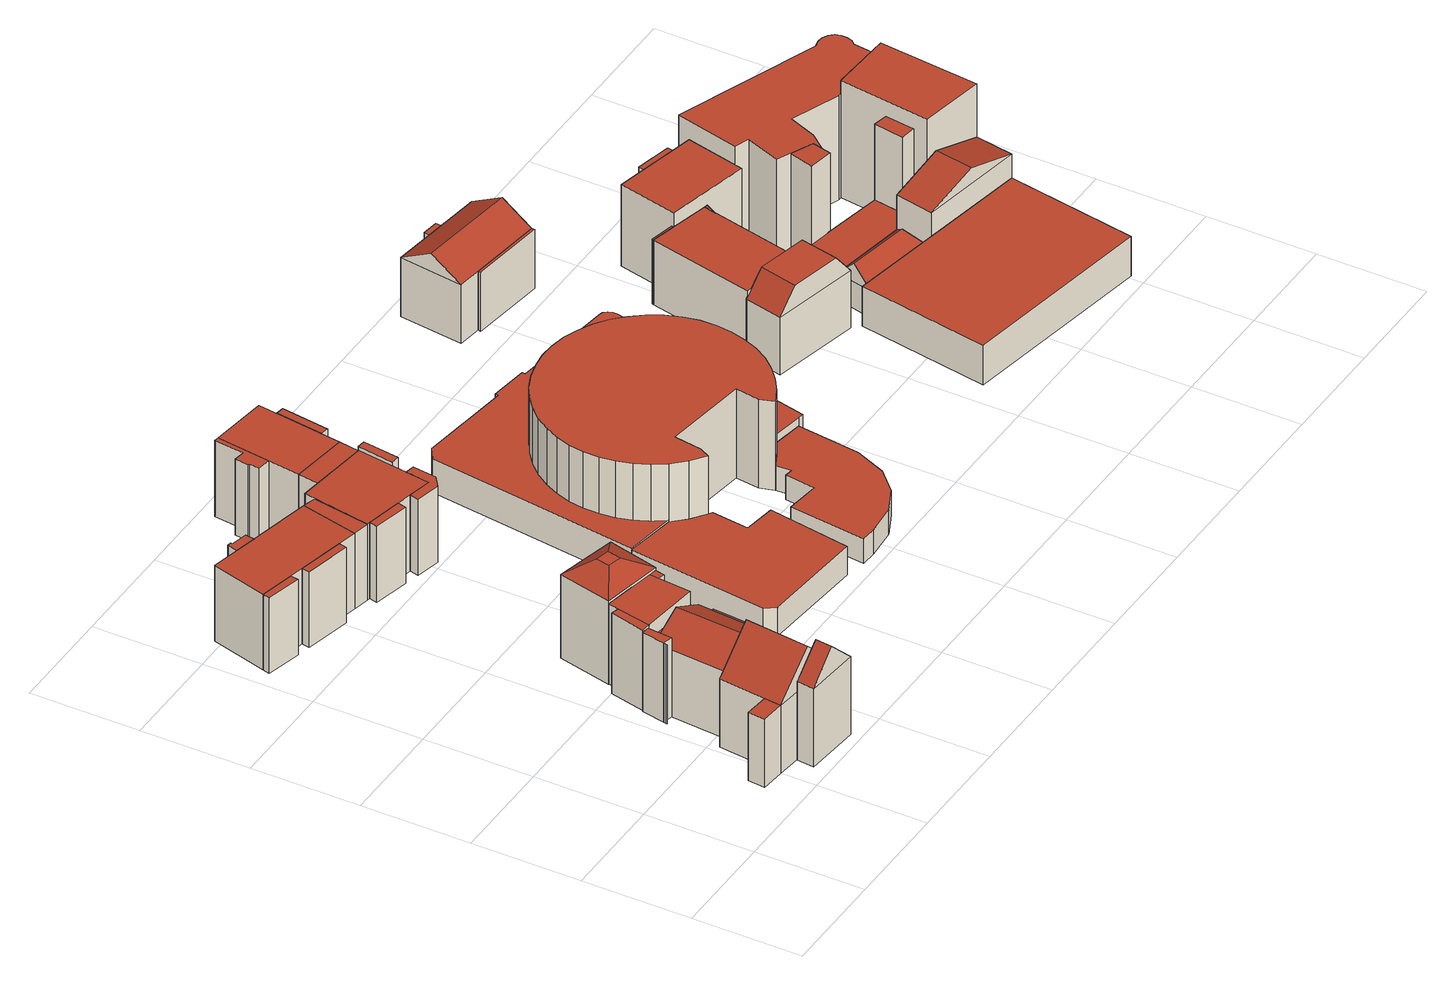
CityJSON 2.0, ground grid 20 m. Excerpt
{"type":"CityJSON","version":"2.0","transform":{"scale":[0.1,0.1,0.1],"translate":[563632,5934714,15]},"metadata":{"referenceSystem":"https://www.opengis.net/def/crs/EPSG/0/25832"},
"CityObjects":{
"building1":{"type":"Building","attributes":{"Geometrietyp2DReferenz":"Polygon","Gemeindeschluessel":"02100110","function":"31001_1010"},"children":["building1-1","building1-2","building1-3"]},
"building1-1":{"type":"BuildingPart","attributes":{"roofType":"3100","measuredHeight":20.59,"storeysAboveGround":4},"parents":["building1"],"geometry":[{"type":"Solid","lod":"2","boundaries":[[[[0,1,2,3]],[[4,5,6,7]],[[8,6,5,9]],[[7,6,8]],[[9,5,4]],[[8,3,2,7]],[[7,2,1,4]],[[4,1,0,9]],[[9,0,3,8]]]],"semantics":{"surfaces":[{"type":"GroundSurface"},{"type":"RoofSurface","Flaechengroesse":"22.4002416651384","Flaechenrichtung":"96.3259631453565","Flaechenneigung":"45.2018523366909"},{"type":"RoofSurface","Flaechengroesse":"22.9906883181691","Flaechenrichtung":"276.696067321558","Flaechenneigung":"45.1987909779284"},{"type":"WallSurface"}],"values":[[0,1,2,3,3,3,3,3,3]]}}]},
"building1-2":{"type":"BuildingPart","attributes":{"roofType":"1000","measuredHeight":13.39,"storeysAboveGround":4},"parents":["building1"],"geometry":[{"type":"Solid","lod":"2","boundaries":[[[[10,11,12,13]],[[14,15,16,17]],[[16,13,12,17]],[[17,12,11,14]],[[14,11,10,15]],[[15,10,13,16]]]],"semantics":{"surfaces":[{"type":"GroundSurface"},{"type":"RoofSurface","Flaechengroesse":"14.2206573171363","Flaechenrichtung":"0","Flaechenneigung":"90"},{"type":"WallSurface"}],"values":[[0,1,2,2,2,2]]}}]},
"building1-3":{"type":"BuildingPart","attributes":{"roofType":"3100","measuredHeight":20.57,"storeysAboveGround":4},"parents":["building1"],"geometry":[{"type":"Solid","lod":"2","boundaries":[[[[18,19,1,13]],[[20,21,22,23]],[[16,22,21,24]],[[23,22,16]],[[24,21,20]],[[16,13,1,23]],[[23,1,19,20]],[[20,19,18,24]],[[24,18,13,16]]]],"semantics":{"surfaces":[{"type":"GroundSurface"},{"type":"RoofSurface","Flaechengroesse":"122.147905293519","Flaechenrichtung":"96.085690210754","Flaechenneigung":"45.6276814481963"},{"type":"RoofSurface","Flaechengroesse":"122.23792867645","Flaechenrichtung":"275.990209396764","Flaechenneigung":"45.6276783879285"},{"type":"WallSurface"}],"values":[[0,1,2,3,3,3,3,3,3]]}}]},
"building2":{"type":"Building","attributes":{"Geometrietyp2DReferenz":"Polygon","Gemeindeschluessel":"02100110","function":"31001_1010"},"children":["building2-1","building2-2","building2-3","building2-4"]},
"building2-1":{"type":"BuildingPart","attributes":{"roofType":"1000","measuredHeight":13.22,"storeysAboveGround":4},"parents":["building2"],"geometry":[{"type":"Solid","lod":"2","boundaries":[[[[25,26,27,28]],[[29,30,31,32]],[[31,28,27,32]],[[32,27,26,29]],[[29,26,25,30]],[[30,25,28,31]]]],"semantics":{"surfaces":[{"type":"GroundSurface"},{"type":"RoofSurface","Flaechengroesse":"11.3664070639946","Flaechenrichtung":"0","Flaechenneigung":"90"},{"type":"WallSurface"}],"values":[[0,1,2,2,2,2]]}}]},
"building2-2":{"type":"BuildingPart","attributes":{"roofType":"1000","measuredHeight":15.66,"storeysAboveGround":4},"parents":["building2"],"geometry":[{"type":"Solid","lod":"2","boundaries":[[[[33,28,34,35,36]],[[37,38,39,40,41]],[[40,36,35,41]],[[41,35,34,37]],[[37,34,28,38]],[[38,28,33,39]],[[39,33,36,40]]]],"semantics":{"surfaces":[{"type":"GroundSurface"},{"type":"RoofSurface","Flaechengroesse":"7.36776975365105","Flaechenrichtung":"0","Flaechenneigung":"90"},{"type":"WallSurface"}],"values":[[0,1,2,2,2,2,2]]}}]},
"building2-3":{"type":"BuildingPart","attributes":{"roofType":"3100","measuredHeight":16.56,"storeysAboveGround":4},"parents":["building2"],"geometry":[{"type":"Solid","lod":"2","boundaries":[[[[42,43,27,44]],[[45,46,47,32]],[[48,47,46,49]],[[32,47,48]],[[49,46,45]],[[48,44,27,32]],[[32,27,43,45]],[[45,43,42,49]],[[49,42,44,48]]]],"semantics":{"surfaces":[{"type":"GroundSurface"},{"type":"RoofSurface","Flaechengroesse":"96.7536643473373","Flaechenrichtung":"274.361174042158","Flaechenneigung":"61.2237543842996"},{"type":"RoofSurface","Flaechengroesse":"97.761167313506","Flaechenrichtung":"94.5179953702111","Flaechenneigung":"61.2248379990743"},{"type":"WallSurface"}],"values":[[0,1,2,3,3,3,3,3,3]]}}]},
"building2-4":{"type":"BuildingPart","attributes":{"roofType":"1000","measuredHeight":13.22,"storeysAboveGround":4},"parents":["building2"],"geometry":[{"type":"Solid","lod":"2","boundaries":[[[[50,51,42,52]],[[20,53,54,49]],[[54,52,42,49]],[[49,42,51,20]],[[20,51,50,53]],[[53,50,52,54]]]],"semantics":{"surfaces":[{"type":"GroundSurface"},{"type":"RoofSurface","Flaechengroesse":"4.40060908489647","Flaechenrichtung":"0","Flaechenneigung":"90"},{"type":"WallSurface"}],"values":[[0,1,2,2,2,2]]}}]},
"building3":{"type":"Building","attributes":{"Geometrietyp2DReferenz":"Polygon","Gemeindeschluessel":"02100110","function":"31001_1010"},"children":["building3-1","building3-2","building3-3"]},
"building3-1":{"type":"BuildingPart","attributes":{"roofType":"1000","measuredHeight":15.84,"storeysAboveGround":4},"parents":["building3"],"geometry":[{"type":"Solid","lod":"2","boundaries":[[[[55,56,57,58]],[[59,60,61,62]],[[61,58,57,62]],[[62,57,56,59]],[[59,56,55,60]],[[60,55,58,61]]]],"semantics":{"surfaces":[{"type":"GroundSurface"},{"type":"RoofSurface","Flaechengroesse":"85.1809485513687","Flaechenrichtung":"0","Flaechenneigung":"90"},{"type":"WallSurface"}],"values":[[0,1,2,2,2,2]]}}]},
"building3-2":{"type":"BuildingPart","attributes":{"roofType":"1000","measuredHeight":15.84,"storeysAboveGround":4},"parents":["building3"],"geometry":[{"type":"Solid","lod":"2","boundaries":[[[[63,64,57,65]],[[66,67,68,62]],[[68,65,57,62]],[[62,57,64,66]],[[66,64,63,67]],[[67,63,65,68]]]],"semantics":{"surfaces":[{"type":"GroundSurface"},{"type":"RoofSurface","Flaechengroesse":"11.0001357821703","Flaechenrichtung":"0","Flaechenneigung":"90"},{"type":"WallSurface"}],"values":[[0,1,2,2,2,2]]}}]},
"building3-3":{"type":"BuildingPart","attributes":{"roofType":"1000","measuredHeight":15.84,"storeysAboveGround":4},"parents":["building3"],"geometry":[{"type":"Solid","lod":"2","boundaries":[[[[69,70,71,55]],[[72,73,60,74]],[[60,55,71,74]],[[74,71,70,72]],[[72,70,69,73]],[[73,69,55,60]]]],"semantics":{"surfaces":[{"type":"GroundSurface"},{"type":"RoofSurface","Flaechengroesse":"2.52759966677435","Flaechenrichtung":"0","Flaechenneigung":"90"},{"type":"WallSurface"}],"values":[[0,1,2,2,2,2]]}}]},
"building4":{"type":"Building","attributes":{"Geometrietyp2DReferenz":"Polygon","Gemeindeschluessel":"02100110","function":"31001_1010"},"children":["building4-1","building4-2","building4-3","building4-4"]},
"building4-1":{"type":"BuildingPart","attributes":{"roofType":"1000","measuredHeight":14.88,"storeysAboveGround":5},"parents":["building4"],"geometry":[{"type":"Solid","lod":"2","boundaries":[[[[75,76,77,78]],[[79,80,81,82]],[[81,78,77,82]],[[82,77,76,79]],[[79,76,75,80]],[[80,75,78,81]]]],"semantics":{"surfaces":[{"type":"GroundSurface"},{"type":"RoofSurface","Flaechengroesse":"13.0914424575219","Flaechenrichtung":"0","Flaechenneigung":"90"},{"type":"WallSurface"}],"values":[[0,1,2,2,2,2]]}}]},
"building4-2":{"type":"BuildingPart","attributes":{"roofType":"1000","measuredHeight":14.88,"storeysAboveGround":5},"parents":["building4"],"geometry":[{"type":"Solid","lod":"2","boundaries":[[[[83,84,85,86,87,88]],[[89,90,91,92,93,94]],[[93,88,87,94]],[[94,87,86,89]],[[89,86,85,90]],[[90,85,84,91]],[[91,84,83,92]],[[92,83,88,93]]]],"semantics":{"surfaces":[{"type":"GroundSurface"},{"type":"RoofSurface","Flaechengroesse":"7.02915871118954","Flaechenrichtung":"0","Flaechenneigung":"90"},{"type":"WallSurface"}],"values":[[0,1,2,2,2,2,2,2]]}}]},
"building4-3":{"type":"BuildingPart","attributes":{"roofType":"1000","measuredHeight":14.88,"storeysAboveGround":5},"parents":["building4"],"geometry":[{"type":"Solid","lod":"2","boundaries":[[[[95,96,97,98]],[[99,100,101,102]],[[101,98,97,102]],[[102,97,96,99]],[[99,96,95,100]],[[100,95,98,101]]]],"semantics":{"surfaces":[{"type":"GroundSurface"},{"type":"RoofSurface","Flaechengroesse":"9.59760150971939","Flaechenrichtung":"0","Flaechenneigung":"90"},{"type":"WallSurface"}],"values":[[0,1,2,2,2,2]]}}]},
"building4-4":{"type":"BuildingPart","attributes":{"roofType":"1000","measuredHeight":14.88,"storeysAboveGround":5},"parents":["building4"],"geometry":[{"type":"Solid","lod":"2","boundaries":[[[[103,104,97,105]],[[106,107,108,102]],[[108,105,97,102]],[[102,97,104,106]],[[106,104,103,107]],[[107,103,105,108]]]],"semantics":{"surfaces":[{"type":"GroundSurface"},{"type":"RoofSurface","Flaechengroesse":"228.561156484322","Flaechenrichtung":"0","Flaechenneigung":"90"},{"type":"WallSurface"}],"values":[[0,1,2,2,2,2]]}}]},
"building5":{"type":"Building","attributes":{"Geometrietyp2DReferenz":"Polygon","Gemeindeschluessel":"02100110","function":"31001_1010","roofType":"9999","measuredHeight":19.02,"storeysAboveGround":5},"address":[{"country":"Germany","locality":"Hamburg","thoroughfareNumber":"43","thoroughfareName":"Lerchenstraße","postcode":"22767"}],"geometry":[{"type":"Solid","lod":"2","boundaries":[[[[109,110,111,112]],[[113,114,115,116]],[[117,115,114,118]],[[119,116,115,117]],[[120,113,116,119]],[[118,114,113,120]],[[118,112,111,117]],[[117,111,110,119]],[[119,110,109,120]],[[120,109,112,118]]]],"semantics":{"surfaces":[{"type":"GroundSurface"},{"type":"RoofSurface","Flaechengroesse":"6.88325443484902","Flaechenrichtung":"0","Flaechenneigung":"90"},{"type":"RoofSurface","Flaechengroesse":"31.626626689535","Flaechenrichtung":"190.280721976346","Flaechenneigung":"54.8785380723654"},{"type":"RoofSurface","Flaechengroesse":"31.4335222562277","Flaechenrichtung":"103.181679449484","Flaechenneigung":"60.2191230594808"},{"type":"RoofSurface","Flaechengroesse":"31.59501091264","Flaechenrichtung":"13.2002537677686","Flaechenneigung":"54.9136750188331"},{"type":"RoofSurface","Flaechengroesse":"33.2989533629743","Flaechenrichtung":"283.218663845105","Flaechenneigung":"60.218667608145"},{"type":"WallSurface"}],"values":[[0,1,2,3,4,5,6,6,6,6]]}}]},
"building6":{"type":"Building","attributes":{"Geometrietyp2DReferenz":"Polygon","Gemeindeschluessel":"02100110","function":"31001_1010"},"children":["building6-1","building6-2","building6-3","building6-4","building6-5","building6-6"]},
"building6-1":{"type":"BuildingPart","attributes":{"roofType":"1000","measuredHeight":14.96,"storeysAboveGround":5},"parents":["building6"],"geometry":[{"type":"Solid","lod":"2","boundaries":[[[[121,122,123,124,125,126,127]],[[128,129,130,131,132,133,134]],[[133,127,126,134]],[[134,126,125,128]],[[128,125,124,129]],[[129,124,123,130]],[[130,123,122,131]],[[131,122,121,132]],[[132,121,127,133]]]],"semantics":{"surfaces":[{"type":"GroundSurface"},{"type":"RoofSurface","Flaechengroesse":"17.4297840254533","Flaechenrichtung":"0","Flaechenneigung":"90"},{"type":"WallSurface"}],"values":[[0,1,2,2,2,2,2,2,2]]}}]},
"building6-2":{"type":"BuildingPart","attributes":{"roofType":"1000","measuredHeight":14.96,"storeysAboveGround":5},"parents":["building6"],"geometry":[{"type":"Solid","lod":"2","boundaries":[[[[135,136,137,138]],[[139,140,141,142]],[[141,138,137,142]],[[142,137,136,139]],[[139,136,135,140]],[[140,135,138,141]]]],"semantics":{"surfaces":[{"type":"GroundSurface"},{"type":"RoofSurface","Flaechengroesse":"10.7037774591737","Flaechenrichtung":"0","Flaechenneigung":"90"},{"type":"WallSurface"}],"values":[[0,1,2,2,2,2]]}}]},
"building6-3":{"type":"BuildingPart","attributes":{"roofType":"1000","measuredHeight":15.58,"storeysAboveGround":5},"parents":["building6"],"geometry":[{"type":"Solid","lod":"2","boundaries":[[[[143,144,145,146]],[[147,148,149,150]],[[149,146,145,150]],[[150,145,144,147]],[[147,144,143,148]],[[148,143,146,149]]]],"semantics":{"surfaces":[{"type":"GroundSurface"},{"type":"RoofSurface","Flaechengroesse":"10.7627863881182","Flaechenrichtung":"0","Flaechenneigung":"90"},{"type":"WallSurface"}],"values":[[0,1,2,2,2,2]]}}]},
"building6-4":{"type":"BuildingPart","attributes":{"roofType":"1000","measuredHeight":14.96,"storeysAboveGround":5},"parents":["building6"],"geometry":[{"type":"Solid","lod":"2","boundaries":[[[[151,152,153,122]],[[154,155,131,156]],[[131,122,153,156]],[[156,153,152,154]],[[154,152,151,155]],[[155,151,122,131]]]],"semantics":{"surfaces":[{"type":"GroundSurface"},{"type":"RoofSurface","Flaechengroesse":"189.767279481824","Flaechenrichtung":"0","Flaechenneigung":"90"},{"type":"WallSurface"}],"values":[[0,1,2,2,2,2]]}}]},
"building6-5":{"type":"BuildingPart","attributes":{"roofType":"1000","measuredHeight":14.86,"storeysAboveGround":5},"parents":["building6"],"geometry":[{"type":"Solid","lod":"2","boundaries":[[[[104,103,157,151]],[[107,106,158,159]],[[158,151,157,159]],[[159,157,103,107]],[[107,103,104,106]],[[106,104,151,158]]]],"semantics":{"surfaces":[{"type":"GroundSurface"},{"type":"RoofSurface","Flaechengroesse":"30.1404379628286","Flaechenrichtung":"0","Flaechenneigung":"90"},{"type":"WallSurface"}],"values":[[0,1,2,2,2,2]]}}]},
"building6-6":{"type":"BuildingPart","attributes":{"roofType":"1000","measuredHeight":14.87,"storeysAboveGround":5},"parents":["building6"],"geometry":[{"type":"Solid","lod":"2","boundaries":[[[[160,161,153,162]],[[163,164,165,166]],[[165,162,153,166]],[[166,153,161,163]],[[163,161,160,164]],[[164,160,162,165]]]],"semantics":{"surfaces":[{"type":"GroundSurface"},{"type":"RoofSurface","Flaechengroesse":"41.4256584527151","Flaechenrichtung":"0","Flaechenneigung":"90"},{"type":"WallSurface"}],"values":[[0,1,2,2,2,2]]}}]},
"building7":{"type":"Building","attributes":{"Geometrietyp2DReferenz":"Polygon","Gemeindeschluessel":"02100110","function":"31001_1010"},"children":["building7-1","building7-2","building7-3"]},
"building7-1":{"type":"BuildingPart","attributes":{"roofType":"1000","measuredHeight":14.97,"storeysAboveGround":5},"parents":["building7"],"geometry":[{"type":"Solid","lod":"2","boundaries":[[[[167,168,169,170,171,172,173,174]],[[175,176,177,178,179,180,181,182]],[[181,174,173,182]],[[182,173,172,175]],[[175,172,171,176]],[[176,171,170,177]],[[177,170,169,178]],[[178,169,168,179]],[[179,168,167,180]],[[180,167,174,181]]]],"semantics":{"surfaces":[{"type":"GroundSurface"},{"type":"RoofSurface","Flaechengroesse":"16.0652412508251","Flaechenrichtung":"0","Flaechenneigung":"90"},{"type":"WallSurface"}],"values":[[0,1,2,2,2,2,2,2,2,2]]}}]},
"building7-2":{"type":"BuildingPart","attributes":{"roofType":"1000","measuredHeight":14.97,"storeysAboveGround":5},"parents":["building7"],"geometry":[{"type":"Solid","lod":"2","boundaries":[[[[183,184,185,186]],[[187,188,189,190]],[[189,186,185,190]],[[190,185,184,187]],[[187,184,183,188]],[[188,183,186,189]]]],"semantics":{"surfaces":[{"type":"GroundSurface"},{"type":"RoofSurface","Flaechengroesse":"13.3834169403167","Flaechenrichtung":"0","Flaechenneigung":"90"},{"type":"WallSurface"}],"values":[[0,1,2,2,2,2]]}}]},
"building7-3":{"type":"BuildingPart","attributes":{"roofType":"1000","measuredHeight":14.97,"storeysAboveGround":5},"parents":["building7"],"geometry":[{"type":"Solid","lod":"2","boundaries":[[[[191,192,193,172]],[[163,194,175,164]],[[175,172,193,164]],[[164,193,192,163]],[[163,192,191,194]],[[194,191,172,175]]]],"semantics":{"surfaces":[{"type":"GroundSurface"},{"type":"RoofSurface","Flaechengroesse":"171.730827741418","Flaechenrichtung":"0","Flaechenneigung":"90"},{"type":"WallSurface"}],"values":[[0,1,2,2,2,2]]}}]},
"building8":{"type":"Building","attributes":{"Geometrietyp2DReferenz":"Polygon","Gemeindeschluessel":"02100110","function":"31001_2050","roofType":"1000","measuredHeight":5.55,"storeysAboveGround":2},"geometry":[{"type":"Solid","lod":"2","boundaries":[[[[195,196,197,198,199,200,201,202,203,204]],[[205,206,207,208,209,210,211,212,213,214]],[[213,204,203,214]],[[214,203,202,205]],[[205,202,201,206]],[[206,201,200,207]],[[207,200,199,208]],[[208,199,198,209]],[[209,198,197,210]],[[210,197,196,211]],[[211,196,195,212]],[[212,195,204,213]]]],"semantics":{"surfaces":[{"type":"GroundSurface"},{"type":"RoofSurface","Flaechengroesse":"492.406685475502","Flaechenrichtung":"0","Flaechenneigung":"90"},{"type":"WallSurface"}],"values":[[0,1,2,2,2,2,2,2,2,2,2,2]]}}]},
"building9":{"type":"Building","attributes":{"Geometrietyp2DReferenz":"Polygon","Gemeindeschluessel":"02100110","function":"31001_2050","roofType":"1000","measuredHeight":4.78,"storeysAboveGround":2},"address":[{"country":"Germany","locality":"Hamburg","thoroughfareNumber":"20","thoroughfareName":"Bei der Schilleroper","postcode":"22767"}],"geometry":[{"type":"Solid","lod":"2","boundaries":[[[[215,216,217,218,219,220,221,222,223,224,225,226,227,228]],[[229,230,231,232,233,234,235,236,237,238,239,240,241,242]],[[241,228,227,242]],[[242,227,226,229]],[[229,226,225,230]],[[230,225,224,231]],[[231,224,223,232]],[[232,223,222,233]],[[233,222,221,234]],[[234,221,220,235]],[[235,220,219,236]],[[236,219,218,237]],[[237,218,217,238]],[[238,217,216,239]],[[239,216,215,240]],[[240,215,228,241]]]],"semantics":{"surfaces":[{"type":"GroundSurface"},{"type":"RoofSurface","Flaechengroesse":"317.239454000058","Flaechenrichtung":"0","Flaechenneigung":"90"},{"type":"WallSurface"}],"values":[[0,1,2,2,2,2,2,2,2,2,2,2,2,2,2,2]]}}]},
"building10":{"type":"Building","attributes":{"Geometrietyp2DReferenz":"Polygon","Gemeindeschluessel":"02100110","function":"31001_2050","roofType":"1000","measuredHeight":17.56,"storeysAboveGround":2},"geometry":[{"type":"Solid","lod":"2","boundaries":[[[[243,244,245,246,247,248,249,250,251,252,253,254,255,256,257,258,259,260,261,262,263,264,265,266,267,268,269,270,271,272,273,274,275,276,277,278,279,215,228,227,280]],[[281,282,283,284,285,286,287,288,289,290,291,292,293,294,295,296,297,298,299,300,301,302,303,304,305,306,307,308,309,310,311,312,313,314,315,316,317,318,319,320,321]],[[320,280,227,321]],[[321,227,228,281]],[[281,228,215,282]],[[282,215,279,283]],[[283,279,278,284]],[[284,278,277,285]],[[285,277,276,286]],[[286,276,275,287]],[[287,275,274,288]],[[288,274,273,289]],[[289,273,272,290]],[[290,272,271,291]],[[291,271,270,292]],[[292,270,269,293]],[[293,269,268,294]],[[294,268,267,295]],[[295,267,266,296]],[[296,266,265,297]],[[297,265,264,298]],[[298,264,263,299]],[[299,263,262,300]],[[300,262,261,301]],[[301,261,260,302]],[[302,260,259,303]],[[303,259,258,304]],[[304,258,257,305]],[[305,257,256,306]],[[306,256,255,307]],[[307,255,254,308]],[[308,254,253,309]],[[309,253,252,310]],[[310,252,251,311]],[[311,251,250,312]],[[312,250,249,313]],[[313,249,248,314]],[[314,248,247,315]],[[315,247,246,316]],[[316,246,245,317]],[[317,245,244,318]],[[318,244,243,319]],[[319,243,280,320]]]],"semantics":{"surfaces":[{"type":"GroundSurface"},{"type":"RoofSurface","Flaechengroesse":"1060.54727032021","Flaechenrichtung":"0","Flaechenneigung":"90"},{"type":"WallSurface"}],"values":[[0,1,2,2,2,2,2,2,2,2,2,2,2,2,2,2,2,2,2,2,2,2,2,2,2,2,2,2,2,2,2,2,2,2,2,2,2,2,2,2,2,2,2]]}}]},
"building11":{"type":"Building","attributes":{"Geometrietyp2DReferenz":"Polygon","Gemeindeschluessel":"02100110","function":"31001_2050","roofType":"1000","measuredHeight":6.6,"storeysAboveGround":2},"address":[{"country":"Germany","locality":"Hamburg","thoroughfareNumber":"14","thoroughfareName":"Bei der Schilleroper","postcode":"22767"}],"geometry":[{"type":"Solid","lod":"2","boundaries":[[[[322,323,324,325,326,327,328,329,330,331,332,333,334,335,336,337,338,339,340,341,342,343,344,345,346,347,348,349,350,351,352,353,354,355,356,357,358,359,360,361,362,363,364,365,366,367,368]],[[369,370,371,372,373,374,375,376,377,378,379,380,381,382,383,384,385,386,387,388,389,390,391,392,393,394,395,396,397,398,399,400,401,402,403,404,405,406,407,408,409,410,411,412,413,414,415]],[[414,368,367,415]],[[415,367,366,369]],[[369,366,365,370]],[[370,365,364,371]],[[371,364,363,372]],[[372,363,362,373]],[[373,362,361,374]],[[374,361,360,375]],[[375,360,359,376]],[[376,359,358,377]],[[377,358,357,378]],[[378,357,356,379]],[[379,356,355,380]],[[380,355,354,381]],[[381,354,353,382]],[[382,353,352,383]],[[383,352,351,384]],[[384,351,350,385]],[[385,350,349,386]],[[386,349,348,387]],[[387,348,347,388]],[[388,347,346,389]],[[389,346,345,390]],[[390,345,344,391]],[[391,344,343,392]],[[392,343,342,393]],[[393,342,341,394]],[[394,341,340,395]],[[395,340,339,396]],[[396,339,338,397]],[[397,338,337,398]],[[398,337,336,399]],[[399,336,335,400]],[[400,335,334,401]],[[401,334,333,402]],[[402,333,332,403]],[[403,332,331,404]],[[404,331,330,405]],[[405,330,329,406]],[[406,329,328,407]],[[407,328,327,408]],[[408,327,326,409]],[[409,326,325,410]],[[410,325,324,411]],[[411,324,323,412]],[[412,323,322,413]],[[413,322,368,414]]]],"semantics":{"surfaces":[{"type":"GroundSurface"},{"type":"RoofSurface","Flaechengroesse":"813.018659610623","Flaechenrichtung":"0","Flaechenneigung":"90"},{"type":"WallSurface"}],"values":[[0,1,2,2,2,2,2,2,2,2,2,2,2,2,2,2,2,2,2,2,2,2,2,2,2,2,2,2,2,2,2,2,2,2,2,2,2,2,2,2,2,2,2,2,2,2,2,2,2]]}}]},
"building12":{"type":"Building","attributes":{"Geometrietyp2DReferenz":"Polygon","Gemeindeschluessel":"02100110","function":"31001_1120"},"children":["building12-1","building12-2","building12-3"]},
"building12-1":{"type":"BuildingPart","attributes":{"roofType":"1000","measuredHeight":11.6,"storeysAboveGround":4},"parents":["building12"],"geometry":[{"type":"Solid","lod":"2","boundaries":[[[[416,417,418,419]],[[420,421,422,423]],[[422,419,418,423]],[[423,418,417,420]],[[420,417,416,421]],[[421,416,419,422]]]],"semantics":{"surfaces":[{"type":"GroundSurface"},{"type":"RoofSurface","Flaechengroesse":"7.50737457732445","Flaechenrichtung":"0","Flaechenneigung":"90"},{"type":"WallSurface"}],"values":[[0,1,2,2,2,2]]}}]},
"building12-2":{"type":"BuildingPart","attributes":{"roofType":"1000","measuredHeight":11.6,"storeysAboveGround":4},"parents":["building12"],"geometry":[{"type":"Solid","lod":"2","boundaries":[[[[424,425,426,427]],[[428,429,430,431]],[[430,427,426,431]],[[431,426,425,428]],[[428,425,424,429]],[[429,424,427,430]]]],"semantics":{"surfaces":[{"type":"GroundSurface"},{"type":"RoofSurface","Flaechengroesse":"3.10951187188464","Flaechenrichtung":"0","Flaechenneigung":"90"},{"type":"WallSurface"}],"values":[[0,1,2,2,2,2]]}}]},
"building12-3":{"type":"BuildingPart","attributes":{"roofType":"3100","measuredHeight":15.06,"storeysAboveGround":4},"parents":["building12"],"geometry":[{"type":"Solid","lod":"2","boundaries":[[[[432,419,433,434]],[[422,435,436,437]],[[438,436,435,439]],[[437,436,438]],[[439,435,422]],[[438,434,433,437]],[[437,433,419,422]],[[422,419,432,439]],[[439,432,434,438]]]],"semantics":{"surfaces":[{"type":"GroundSurface"},{"type":"RoofSurface","Flaechengroesse":"127.57287579952","Flaechenrichtung":"187.49479984061","Flaechenneigung":"59.8360372353997"},{"type":"RoofSurface","Flaechengroesse":"127.78579051706","Flaechenrichtung":"7.57679436379255","Flaechenneigung":"59.8360870809357"},{"type":"WallSurface"}],"values":[[0,1,2,3,3,3,3,3,3]]}}]},
"building13":{"type":"Building","attributes":{"Geometrietyp2DReferenz":"Polygon","Gemeindeschluessel":"02100110","function":"31001_1010","roofType":"9999","measuredHeight":15.83,"storeysAboveGround":4},"address":[{"country":"Germany","locality":"Hamburg","thoroughfareNumber":"9","thoroughfareName":"Bei der Schilleroper","postcode":"22767"}],"geometry":[{"type":"Solid","lod":"2","boundaries":[[[[440,441,442,443]],[[444,445,446,447]],[[448,446,445,449]],[[450,447,446,448]],[[451,444,447,450]],[[449,445,444,451]],[[449,443,442,448]],[[448,442,441,450]],[[450,441,440,451]],[[451,440,443,449]]]],"semantics":{"surfaces":[{"type":"GroundSurface"},{"type":"RoofSurface","Flaechengroesse":"68.3967325222486","Flaechenrichtung":"0","Flaechenneigung":"90"},{"type":"WallSurface"},{"type":"RoofSurface","Flaechengroesse":"39.7888261480245","Flaechenrichtung":"102.625880377043","Flaechenneigung":"38.0031191768973"},{"type":"RoofSurface","Flaechengroesse":"40.1400692935822","Flaechenrichtung":"282.591793347528","Flaechenneigung":"38.0034291848681"}],"values":[[0,1,2,3,2,4,2,2,2,2]]}}]},
"building14":{"type":"Building","attributes":{"Geometrietyp2DReferenz":"Polygon","Gemeindeschluessel":"02100110","function":"31001_1010"},"children":["building14-1","building14-2","building14-3"]},
"building14-1":{"type":"BuildingPart","attributes":{"roofType":"1000","measuredHeight":12.73,"storeysAboveGround":4},"parents":["building14"],"geometry":[{"type":"Solid","lod":"2","boundaries":[[[[452,453,454,455]],[[456,457,458,459]],[[458,455,454,459]],[[459,454,453,456]],[[456,453,452,457]],[[457,452,455,458]]]],"semantics":{"surfaces":[{"type":"GroundSurface"},{"type":"RoofSurface","Flaechengroesse":"1.55305835937148","Flaechenrichtung":"0","Flaechenneigung":"90"},{"type":"WallSurface"}],"values":[[0,1,2,2,2,2]]}}]},
"building14-2":{"type":"BuildingPart","attributes":{"roofType":"1000","measuredHeight":12.73,"storeysAboveGround":4},"parents":["building14"],"geometry":[{"type":"Solid","lod":"2","boundaries":[[[[460,461,462]],[[463,464,465]],[[464,462,461,465]],[[465,461,460,463]],[[463,460,462,464]]]],"semantics":{"surfaces":[{"type":"GroundSurface"},{"type":"RoofSurface","Flaechengroesse":"0.847972730214314","Flaechenrichtung":"0","Flaechenneigung":"90"},{"type":"WallSurface"}],"values":[[0,1,2,2,2]]}}]},
"building14-3":{"type":"BuildingPart","attributes":{"roofType":"1000","measuredHeight":12.73,"storeysAboveGround":4},"parents":["building14"],"geometry":[{"type":"Solid","lod":"2","boundaries":[[[[466,455,462,467]],[[458,468,469,464]],[[469,467,462,464]],[[464,462,455,458]],[[458,455,466,468]],[[468,466,467,469]]]],"semantics":{"surfaces":[{"type":"GroundSurface"},{"type":"RoofSurface","Flaechengroesse":"234.284941896506","Flaechenrichtung":"0","Flaechenneigung":"90"},{"type":"WallSurface"}],"values":[[0,1,2,2,2,2]]}}]},
"building15":{"type":"Building","attributes":{"Geometrietyp2DReferenz":"Polygon","Gemeindeschluessel":"02100110","function":"31001_2010","roofType":"5000","measuredHeight":8.85,"storeysAboveGround":1},"geometry":[{"type":"Solid","lod":"2","boundaries":[[[[470,471,472,473]],[[474,475,476,477]],[[478,476,475,479]],[[477,476,478]],[[479,475,474]],[[478,473,472,477]],[[477,472,471,474]],[[474,471,470,479]],[[479,470,473,478]]]],"semantics":{"surfaces":[{"type":"GroundSurface"},{"type":"RoofSurface","Flaechengroesse":"66.805584669572","Flaechenrichtung":"190.225860626602","Flaechenneigung":"44.8517431643783"},{"type":"RoofSurface","Flaechengroesse":"66.4163884139365","Flaechenrichtung":"10.1298893413532","Flaechenneigung":"44.8504072224541"},{"type":"WallSurface"},{"type":"RoofSurface","Flaechengroesse":"16.3795227066844","Flaechenrichtung":"101.365250988974","Flaechenneigung":"39.410815784994"}],"values":[[0,1,2,3,4,3,3,3,3]]}}]},
"building16":{"type":"Building","attributes":{"Geometrietyp2DReferenz":"Polygon","Gemeindeschluessel":"02100110","function":"31001_1010"},"children":["building16-1","building16-2","building16-3"]},
"building16-1":{"type":"BuildingPart","attributes":{"roofType":"1000","measuredHeight":15.28,"storeysAboveGround":5},"parents":["building16"],"geometry":[{"type":"Solid","lod":"2","boundaries":[[[[480,481,482,483]],[[484,485,486,487]],[[486,483,482,487]],[[487,482,481,484]],[[484,481,480,485]],[[485,480,483,486]]]],"semantics":{"surfaces":[{"type":"GroundSurface"},{"type":"RoofSurface","Flaechengroesse":"3.13245825555964","Flaechenrichtung":"0","Flaechenneigung":"90"},{"type":"WallSurface"}],"values":[[0,1,2,2,2,2]]}}]},
"building16-2":{"type":"BuildingPart","attributes":{"roofType":"1000","measuredHeight":16.07,"storeysAboveGround":5},"parents":["building16"],"geometry":[{"type":"Solid","lod":"2","boundaries":[[[[488,489,490,480]],[[491,492,493,494]],[[493,480,490,494]],[[494,490,489,491]],[[491,489,488,492]],[[492,488,480,493]]]],"semantics":{"surfaces":[{"type":"GroundSurface"},{"type":"RoofSurface","Flaechengroesse":"176.009423391624","Flaechenrichtung":"0","Flaechenneigung":"90"},{"type":"WallSurface"}],"values":[[0,1,2,2,2,2]]}}]},
"building16-3":{"type":"BuildingPart","attributes":{"roofType":"1000","measuredHeight":15.28,"storeysAboveGround":5},"parents":["building16"],"geometry":[{"type":"Solid","lod":"2","boundaries":[[[[482,495,496,497]],[[498,487,499,500]],[[499,497,496,500]],[[500,496,495,498]],[[498,495,482,487]],[[487,482,497,499]]]],"semantics":{"surfaces":[{"type":"GroundSurface"},{"type":"RoofSurface","Flaechengroesse":"10.1095878585378","Flaechenrichtung":"0","Flaechenneigung":"90"},{"type":"WallSurface"}],"values":[[0,1,2,2,2,2]]}}]},
"building17":{"type":"Building","attributes":{"Geometrietyp2DReferenz":"Polygon","Gemeindeschluessel":"02100110","function":"31001_2460","roofType":"1000","measuredHeight":7.76,"storeysAboveGround":2},"geometry":[{"type":"Solid","lod":"2","boundaries":[[[[501,502,503,504]],[[505,506,507,508]],[[507,504,503,508]],[[508,503,502,505]],[[505,502,501,506]],[[506,501,504,507]]]],"semantics":{"surfaces":[{"type":"GroundSurface"},{"type":"RoofSurface","Flaechengroesse":"898.925167498233","Flaechenrichtung":"0","Flaechenneigung":"90"},{"type":"WallSurface"}],"values":[[0,1,2,2,2,2]]}}]},
"building18":{"type":"Building","attributes":{"Geometrietyp2DReferenz":"Polygon","Gemeindeschluessel":"02100110","function":"31001_1120","roofType":"3100","measuredHeight":15.61,"storeysAboveGround":3},"address":[{"country":"Germany","locality":"Hamburg","thoroughfareNumber":"14","thoroughfareName":"Beim Grünen Jäger","postcode":"20359"}],"geometry":[{"type":"Solid","lod":"2","boundaries":[[[[509,510,511,512]],[[513,514,515,516]],[[517,515,514,518]],[[516,515,517]],[[518,514,513]],[[517,512,511,516]],[[516,511,510,513]],[[513,510,509,518]],[[518,509,512,517]]]],"semantics":{"surfaces":[{"type":"GroundSurface"},{"type":"RoofSurface","Flaechengroesse":"74.1574584954587","Flaechenrichtung":"280.924259507518","Flaechenneigung":"72.7911204761274"},{"type":"RoofSurface","Flaechengroesse":"74.4714210108868","Flaechenrichtung":"100.047651402533","Flaechenneigung":"72.7923755043747"},{"type":"WallSurface"}],"values":[[0,1,2,3,3,3,3,3,3]]}}]},
"building19":{"type":"Building","attributes":{"Geometrietyp2DReferenz":"Polygon","Gemeindeschluessel":"02100110","function":"31001_1120"},"children":["building19-1","building19-2","building19-3","building19-4","building19-5"]},
"building19-1":{"type":"BuildingPart","attributes":{"roofType":"1000","measuredHeight":5.06,"storeysAboveGround":5},"parents":["building19"],"geometry":[{"type":"Solid","lod":"2","boundaries":[[[[519,520,521,522]],[[523,524,525,526]],[[525,522,521,526]],[[526,521,520,523]],[[523,520,519,524]],[[524,519,522,525]]]],"semantics":{"surfaces":[{"type":"GroundSurface"},{"type":"RoofSurface","Flaechengroesse":"165.318643197511","Flaechenrichtung":"0","Flaechenneigung":"90"},{"type":"WallSurface"}],"values":[[0,1,2,2,2,2]]}}]},
"building19-2":{"type":"BuildingPart","attributes":{"roofType":"1000","measuredHeight":23.02,"storeysAboveGround":5},"parents":["building19"],"geometry":[{"type":"Solid","lod":"2","boundaries":[[[[512,527,528,529]],[[530,531,532,533]],[[532,529,528,533]],[[533,528,527,530]],[[530,527,512,531]],[[531,512,529,532]]]],"semantics":{"surfaces":[{"type":"GroundSurface"},{"type":"RoofSurface","Flaechengroesse":"212.549136117576","Flaechenrichtung":"0","Flaechenneigung":"90"},{"type":"WallSurface"}],"values":[[0,1,2,2,2,2]]}}]},
"building19-3":{"type":"BuildingPart","attributes":{"roofType":"1000","measuredHeight":20.43,"storeysAboveGround":5},"parents":["building19"],"geometry":[{"type":"Solid","lod":"2","boundaries":[[[[534,535,536,537,538,539,540,541,542,543,544,545,546,547,529,548,549,550,551]],[[552,553,554,555,556,557,558,559,560,561,562,563,564,565,566,567,568,569,570]],[[569,551,550,570]],[[570,550,549,552]],[[552,549,548,553]],[[553,548,529,554]],[[554,529,547,555]],[[555,547,546,556]],[[556,546,545,557]],[[557,545,544,558]],[[558,544,543,559]],[[559,543,542,560]],[[560,542,541,561]],[[561,541,540,562]],[[562,540,539,563]],[[563,539,538,564]],[[564,538,537,565]],[[565,537,536,566]],[[566,536,535,567]],[[567,535,534,568]],[[568,534,551,569]]]],"semantics":{"surfaces":[{"type":"GroundSurface"},{"type":"RoofSurface","Flaechengroesse":"445.336242772335","Flaechenrichtung":"0","Flaechenneigung":"90"},{"type":"WallSurface"}],"values":[[0,1,2,2,2,2,2,2,2,2,2,2,2,2,2,2,2,2,2,2,2]]}}]},
"building19-4":{"type":"BuildingPart","attributes":{"roofType":"1000","measuredHeight":20.03,"storeysAboveGround":5},"parents":["building19"],"geometry":[{"type":"Solid","lod":"2","boundaries":[[[[571,521,572,573]],[[574,575,576,577]],[[576,573,572,577]],[[577,572,521,574]],[[574,521,571,575]],[[575,571,573,576]]]],"semantics":{"surfaces":[{"type":"GroundSurface"},{"type":"RoofSurface","Flaechengroesse":"16.4470243120915","Flaechenrichtung":"0","Flaechenneigung":"90"},{"type":"WallSurface"}],"values":[[0,1,2,2,2,2]]}}]},
"building19-5":{"type":"BuildingPart","attributes":{"roofType":"1000","measuredHeight":20.43,"storeysAboveGround":5},"parents":["building19"],"geometry":[{"type":"Solid","lod":"2","boundaries":[[[[578,579,534,580]],[[581,582,583,568]],[[583,580,534,568]],[[568,534,579,581]],[[581,579,578,582]],[[582,578,580,583]]]],"semantics":{"surfaces":[{"type":"GroundSurface"},{"type":"RoofSurface","Flaechengroesse":"19.1331995664508","Flaechenrichtung":"0","Flaechenneigung":"90"},{"type":"WallSurface"}],"values":[[0,1,2,2,2,2]]}}]}
},
"vertices":[
[219,46,29],[321,36,29],[318,5,29],[215,14,29],[321,36,183],[270,41,235],[266,10,235],[318,5,183],[215,14,183],[219,46,183],
[131,55,29],[134,87,29],[179,82,29],[175,51,29],[134,87,163],[131,55,163],[175,51,163],[179,82,163],
[188,169,29],[334,154,29],[334,154,163],[261,162,235],[248,43,235],[321,36,163],[188,169,163],
[333,304,31],[333,296,31],[220,305,31],[221,318,31],[333,296,163],[333,304,163],[221,318,163],[220,305,163],
[207,319,31],[217,272,31],[199,276,31],[197,269,31],[217,272,187],[221,318,187],[207,319,187],[197,269,187],[199,276,187],
[330,154,31],[209,167,31],[342,295,31],[209,167,163],[270,161,196],[281,300,196],[342,295,163],[330,154,163],
[343,268,31],[334,154,31],[339,269,31],[343,268,163],[339,269,163],
[340,382,33],[333,304,33],[225,317,33],[241,400,33],[333,304,191],[340,382,191],[241,400,191],[225,317,191],
[222,384,33],[237,380,33],[207,319,33],[237,380,191],[222,384,191],[207,319,191],
[354,379,33],[350,361,33],[338,364,33],[350,361,191],[354,379,191],[338,364,191],
[177,839,33],[92,858,33],[95,872,33],[180,853,33],[92,858,182],[177,839,182],[180,853,182],[95,872,182],
[124,976,33],[85,985,33],[90,1004,33],[97,1003,33],[96,1000,33],[127,993,33],[97,1003,182],[90,1004,182],[85,985,182],[124,976,182],[127,993,182],[96,1000,182],
[66,863,33],[1,879,33],[5,892,33],[69,878,33],[1,879,182],[66,863,182],[69,878,182],[5,892,182],
[239,951,33],[215,845,33],[34,996,33],[215,845,182],[239,951,182],[34,996,182],
[264,500,32],[377,473,32],[354,379,32],[241,400,32],[299,454,222],[293,428,222],[319,423,222],[325,448,222],[354,379,197],[241,400,197],[377,473,197],[264,500,197],
[345,818,33],[388,809,33],[394,853,33],[411,850,33],[406,806,33],[385,791,33],[341,801,33],[406,806,183],[411,850,183],[394,853,183],[388,809,183],[345,818,183],[341,801,183],[385,791,183],
[313,808,33],[247,823,33],[250,838,33],[317,824,33],[247,823,183],[313,808,183],[317,824,183],[250,838,183],
[398,881,33],[408,948,33],[423,946,33],[414,879,33],[408,948,189],[398,881,189],[414,879,189],[423,946,189],
[246,839,33],[266,964,33],[407,946,33],[266,964,183],[246,839,183],[407,946,183],
[263,945,33],[246,839,182],[263,945,182],
[306,998,33],[412,984,33],[301,960,33],[412,984,182],[306,998,182],[301,960,182],[407,946,182],
[292,1080,32],[289,1080,32],[292,1105,32],[312,1102,32],[319,1157,32],[327,1156,32],[314,1057,32],[289,1060,32],[327,1156,182],[319,1157,182],[312,1102,182],[292,1105,182],[289,1080,182],[292,1080,182],[289,1060,182],[314,1057,182],
[444,1105,32],[432,1017,32],[417,1019,32],[429,1107,32],[432,1017,182],[444,1105,182],[429,1107,182],[417,1019,182],
[433,1142,32],[412,984,32],[306,998,32],[433,1142,182],
[706,369,27],[682,217,27],[489,234,27],[475,252,27],[507,509,27],[600,494,27],[622,470,27],[649,450,27],[655,446,27],[647,378,27],[649,450,83],[622,470,83],[600,494,83],[507,509,83],[475,252,83],[489,234,83],[682,217,83],[706,369,83],[647,378,83],[655,446,83],
[876,457,22],[934,448,22],[920,332,22],[896,275,22],[858,237,22],[812,216,22],[754,211,22],[727,213,22],[743,354,22],[805,347,22],[812,402,22],[827,400,22],[825,428,22],[852,441,22],[827,400,70],[812,402,70],[805,347,70],[743,354,70],[727,213,70],[754,211,70],[812,216,70],[858,237,70],[896,275,70],[920,332,70],[934,448,70],[876,457,70],[852,441,70],[825,428,70],
[823,498,22],[666,520,22],[659,470,22],[649,450,22],[622,470,22],[600,494,22],[585,518,22],[573,544,22],[565,571,22],[562,599,22],[562,628,22],[566,656,22],[575,683,22],[587,708,22],[603,732,22],[622,753,22],[644,771,22],[668,786,22],[694,797,22],[722,804,22],[750,808,22],[778,807,22],[807,802,22],[834,792,22],[860,779,22],[884,762,22],[904,741,22],[922,718,22],[936,693,22],[946,665,22],[952,637,22],[953,608,22],[950,579,22],[943,551,22],[932,524,22],[917,499,22],[898,477,22],[817,454,22],[852,441,197],[876,457,197],[898,477,197],[917,499,197],[932,524,197],[943,551,197],[950,579,197],[953,608,197],[952,637,197],[946,665,197],[936,693,197],[922,718,197],[904,741,197],[884,762,197],[860,779,197],[834,792,197],[807,802,197],[778,807,197],[750,808,197],[722,804,197],[694,797,197],[668,786,197],[644,771,197],[622,753,197],[603,732,197],[587,708,197],[575,683,197],[566,656,197],[562,628,197],[562,599,197],[565,571,197],[573,544,197],[585,518,197],[600,494,197],[622,470,197],[649,450,197],[659,470,197],[666,520,197],[823,498,197],[817,454,197],[825,428,197],
[917,499,20],[932,524,20],[943,551,20],[950,579,20],[953,608,20],[952,637,20],[946,665,20],[936,693,20],[922,718,20],[904,741,20],[884,762,20],[860,779,20],[834,792,20],[807,802,20],[778,807,20],[750,808,20],[722,804,20],[694,797,20],[668,786,20],[644,771,20],[622,753,20],[603,732,20],[587,708,20],[575,683,20],[566,656,20],[562,628,20],[562,599,20],[565,571,20],[573,544,20],[585,518,20],[600,494,20],[507,509,20],[556,897,20],[580,912,20],[752,889,20],[753,895,20],[823,886,20],[822,880,20],[1014,855,20],[1022,853,20],[1028,847,20],[1031,839,20],[1031,831,20],[945,447,20],[934,448,20],[876,457,20],[898,477,20],[934,448,86],[945,447,86],[1031,831,86],[1031,839,86],[1028,847,86],[1022,853,86],[1014,855,86],[822,880,86],[823,886,86],[753,895,86],[752,889,86],[580,912,86],[556,897,86],[507,509,86],[600,494,86],[585,518,86],[573,544,86],[565,571,86],[562,599,86],[562,628,86],[566,656,86],[575,683,86],[587,708,86],[603,732,86],[622,753,86],[644,771,86],[668,786,86],[694,797,86],[722,804,86],[750,808,86],[778,807,86],[807,802,86],[834,792,86],[860,779,86],[884,762,86],[904,741,86],[922,718,86],[936,693,86],[946,665,86],[952,637,86],[953,608,86],[950,579,86],[943,551,86],[932,524,86],[917,499,86],[898,477,86],[876,457,86],
[1101,1020,20],[961,1039,20],[962,1044,20],[1101,1026,20],[961,1039,136],[1101,1020,136],[1101,1026,136],[962,1044,136],
[1009,1168,20],[1039,1164,20],[1038,1154,20],[1007,1158,20],[1039,1164,136],[1009,1168,136],[1007,1158,136],[1038,1154,136],
[1117,1143,20],[918,1050,20],[933,1168,20],[1109,1084,171],[926,1109,171],[918,1050,136],[933,1168,136],[1117,1143,136],
[1112,643,18],[1273,606,18],[1258,537,18],[1096,573,18],[1146,635,176],[1130,565,176],[1224,544,176],[1239,614,176],[1258,537,132],[1096,573,132],[1273,606,132],[1112,643,132],
[1158,840,20],[1203,830,20],[1202,826,20],[1157,837,20],[1203,830,147],[1158,840,147],[1157,837,147],[1202,826,147],
[1278,808,20],[1266,786,20],[1272,809,20],[1278,808,147],[1272,809,147],[1266,786,147],
[1114,642,20],[1229,616,20],[1114,642,147],[1229,616,147],
[1464,570,12],[1450,500,12],[1304,527,12],[1320,595,12],[1450,500,65],[1428,540,101],[1312,561,101],[1304,527,65],[1320,595,65],[1464,570,65],
[1381,899,14],[1285,920,14],[1286,923,14],[1382,902,14],[1285,920,167],[1381,899,167],[1382,902,167],[1286,923,167],
[1356,790,14],[1202,826,14],[1226,934,14],[1202,826,175],[1356,790,175],[1381,899,175],[1226,934,175],
[1289,938,14],[1355,923,14],[1352,909,14],[1289,938,167],[1352,909,167],[1355,923,167],
[1243,288,8],[1283,530,8],[1647,465,8],[1606,226,8],[1283,530,86],[1243,288,86],[1606,226,86],[1647,465,86],
[1647,465,7],[1450,500,7],[1464,570,7],[1659,535,7],[1450,500,133],[1548,482,164],[1561,553,164],[1464,570,133],[1659,535,133],[1647,465,133],
[1313,597,7],[1332,681,7],[1523,643,7],[1510,562,7],[1332,681,58],[1313,597,58],[1510,562,58],[1523,643,58],
[1539,557,7],[1561,726,7],[1678,720,7],[1539,557,238],[1659,535,238],[1678,720,238],[1561,726,238],
[1426,700,7],[1361,729,7],[1385,793,7],[1359,803,7],[1387,921,7],[1651,822,7],[1662,825,7],[1673,824,7],[1683,819,7],[1691,811,7],[1694,801,7],[1694,790,7],[1691,780,7],[1684,772,7],[1554,726,7],[1465,761,7],[1445,710,7],[1422,682,7],[1465,761,212],[1554,726,212],[1678,720,212],[1684,772,212],[1691,780,212],[1694,790,212],[1694,801,212],[1691,811,212],[1683,819,212],[1673,824,212],[1662,825,212],[1651,822,212],[1387,921,212],[1359,803,212],[1385,793,212],[1361,729,212],[1426,700,212],[1422,682,212],[1445,710,212],
[1514,587,7],[1552,637,7],[1543,583,7],[1523,643,208],[1514,587,208],[1543,583,208],[1552,637,208],
[1372,672,7],[1386,718,7],[1417,664,7],[1386,718,212],[1372,672,212],[1417,664,212]
]}
